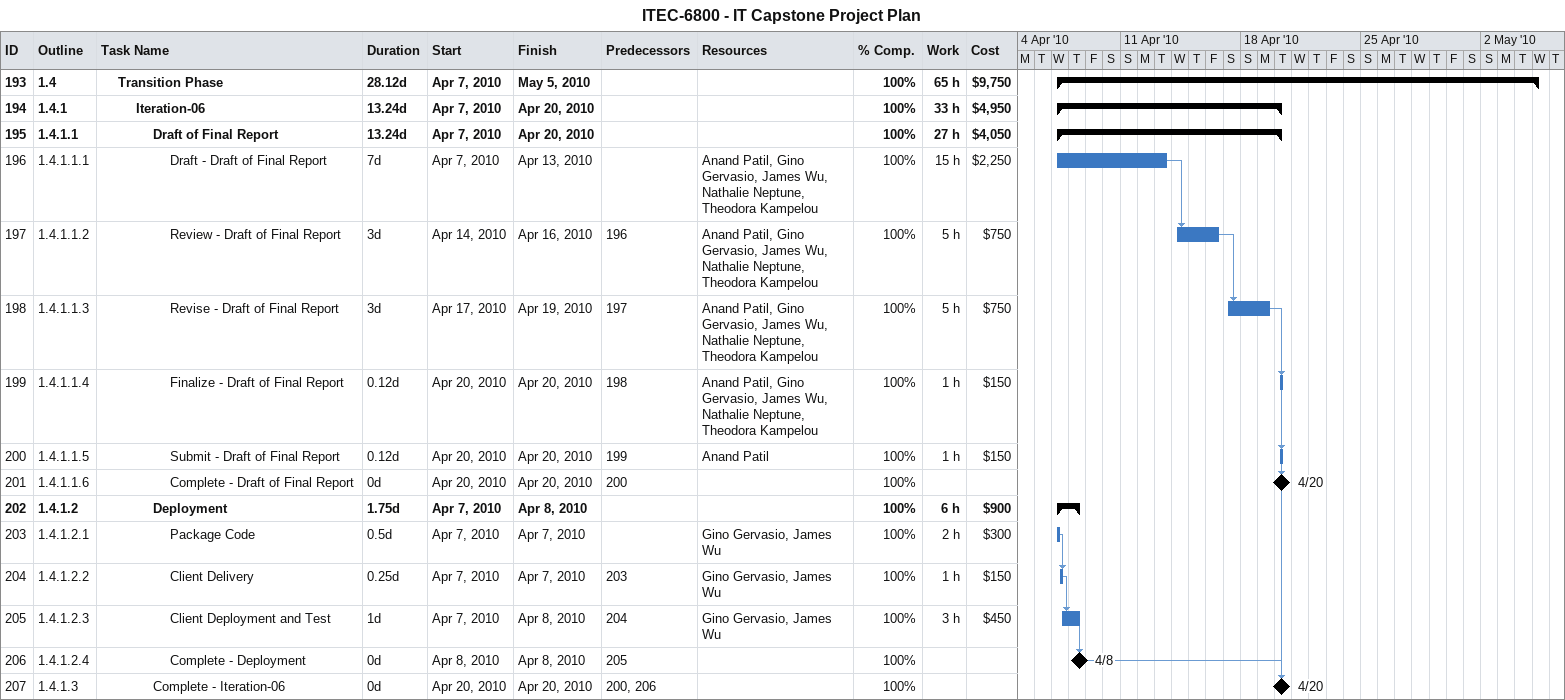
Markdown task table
ITEC-6800 - IT Capstone Project Plan

| ID | WBS | Task | Duration | Start | Finish | Predecessors | Resources | % complete | Work (h) | Cost ($) |
|---|---|---|---|---|---|---|---|---|---|---|
| 193 | 1.4 | **Transition Phase** | 28.12d | 2010-04-07 | 2010-05-05 |  |  | 100 | 65 | 9750 |
| 194 | 1.4.1 | **Iteration-06** | 13.24d | 2010-04-07 | 2010-04-20 |  |  | 100 | 33 | 4950 |
| 195 | 1.4.1.1 | **Draft of Final Report** | 13.24d | 2010-04-07 | 2010-04-20 |  |  | 100 | 27 | 4050 |
| 196 | 1.4.1.1.1 | Draft - Draft of Final Report | 7d | 2010-04-07 | 2010-04-13 |  | Anand Patil, Gino Gervasio, James Wu, Nathalie Neptune, Theodora Kampelou | 100 | 15 | 2250 |
| 197 | 1.4.1.1.2 | Review - Draft of Final Report | 3d | 2010-04-14 | 2010-04-16 | 196 | Anand Patil, Gino Gervasio, James Wu, Nathalie Neptune, Theodora Kampelou | 100 | 5 | 750 |
| 198 | 1.4.1.1.3 | Revise - Draft of Final Report | 3d | 2010-04-17 | 2010-04-19 | 197 | Anand Patil, Gino Gervasio, James Wu, Nathalie Neptune, Theodora Kampelou | 100 | 5 | 750 |
| 199 | 1.4.1.1.4 | Finalize - Draft of Final Report | 0.12d | 2010-04-20 | 2010-04-20 | 198 | Anand Patil, Gino Gervasio, James Wu, Nathalie Neptune, Theodora Kampelou | 100 | 1 | 150 |
| 200 | 1.4.1.1.5 | Submit - Draft of Final Report | 0.12d | 2010-04-20 | 2010-04-20 | 199 | Anand Patil | 100 | 1 | 150 |
| 201 | 1.4.1.1.6 | Complete - Draft of Final Report | 0d | 2010-04-20 | 2010-04-20 | 200 |  | 100 |  |  |
| 202 | 1.4.1.2 | **Deployment** | 1.75d | 2010-04-07 | 2010-04-08 |  |  | 100 | 6 | 900 |
| 203 | 1.4.1.2.1 | Package Code | 0.5d | 2010-04-07 | 2010-04-07 |  | Gino Gervasio, James Wu | 100 | 2 | 300 |
| 204 | 1.4.1.2.2 | Client Delivery | 0.25d | 2010-04-07 | 2010-04-07 | 203 | Gino Gervasio, James Wu | 100 | 1 | 150 |
| 205 | 1.4.1.2.3 | Client Deployment and Test | 1d | 2010-04-07 | 2010-04-08 | 204 | Gino Gervasio, James Wu | 100 | 3 | 450 |
| 206 | 1.4.1.2.4 | Complete - Deployment | 0d | 2010-04-08 | 2010-04-08 | 205 |  | 100 |  |  |
| 207 | 1.4.1.3 | Complete - Iteration-06 | 0d | 2010-04-20 | 2010-04-20 | 200, 206 |  | 100 |  |  |
